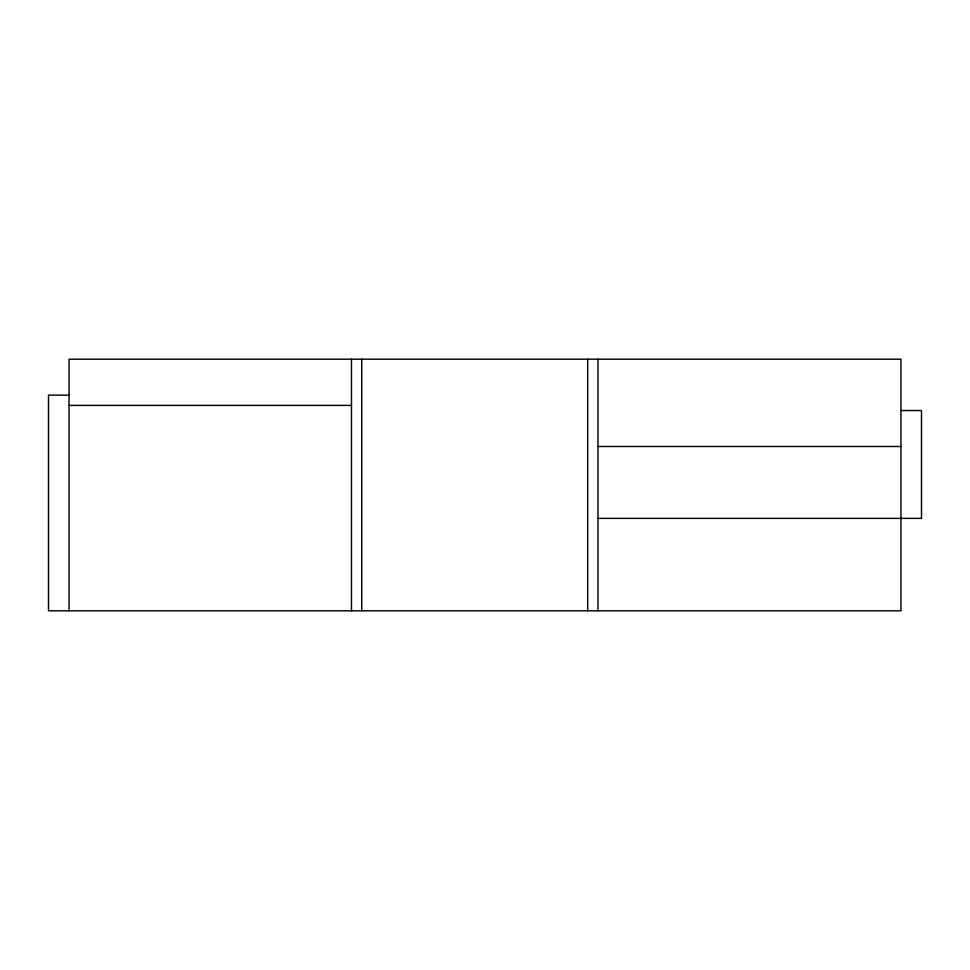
<?xml version="1.0" encoding="UTF-8"?>
<svg xmlns="http://www.w3.org/2000/svg" width="970" height="970" viewBox="0 0 970 970"><rect width="100%" height="100%" fill="white"/><g stroke="black" fill="none" stroke-linecap="round" stroke-linejoin="round"><path stroke-width="1.45" d="M69.04 395.129L48.5 395.129L48.5 610.809L900.96 610.809L900.96 359.191L69.04 359.191L69.04 610.809M69.04 405.399L351.479 405.399M900.96 410.54L921.5 410.54L921.5 518.38L597.981 518.38M597.981 446.491L900.96 446.491M597.981 359.191L597.981 610.809M587.711 359.191L587.711 610.809M361.749 359.191L361.749 610.809M351.479 359.191L351.479 610.809"/></g></svg>
